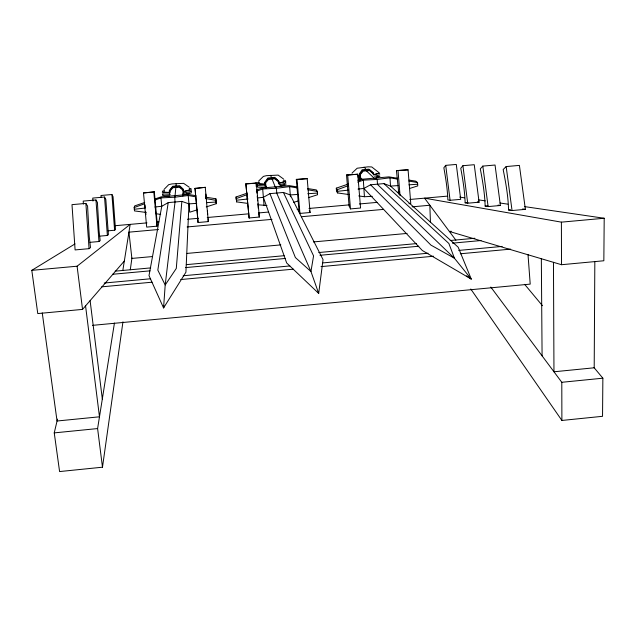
<?xml version="1.0" encoding="UTF-8"?>
<svg xmlns="http://www.w3.org/2000/svg" width="636" height="636" viewBox="0 0 636 636"><rect width="100%" height="100%" fill="white"/><g stroke="black" fill="none" stroke-linecap="round" stroke-linejoin="round"><path stroke-width="0.95" d="M594.835 261.428L594.199 367.791L553.964 371.782L553.463 262.326M593.96 367.513L602.864 378.197L602.546 416.31L561.89 420.452L470.775 288.998M524.581 206.605L604.2 218.259L603.842 260.76L561.509 264.711L449.366 231.448L451.298 231.266M191.166 190.14L191.118 191.412L183.089 193.209L182.866 195.983M191.309 191.69L191.261 192.978L183.899 194.727L183.462 189.369L179.583 185.68L172.674 186.284L169.351 190.601L169.47 192.811L162.331 192.35L162.585 191.07L164.438 190.641M189.441 188.812L189.385 189.894L183.597 191.579L190.975 189.846L191.023 188.582L189.234 188.479M154.914 207.018L161.775 206.271L168.222 202.598L181.848 201.397L188.979 203.878L185.919 272.216L163.571 307.935L149.007 275.603L161.775 206.271L160.956 197.899L174.518 197.232L188.192 195.514L195.864 196.842M156.981 226.178L157.219 223.22L154.31 191.778L143.505 192.954L146.685 227.1L156.981 226.178L153.817 192.048L154.31 191.778M181.848 201.397L176.283 268.448L165.193 284.992L163.571 307.935L163.937 306.011M183.311 195.57L182.81 189.822M174.987 196.437L176.228 183.526M174.717 195.665L175.003 202.264L165.193 284.992L157.823 270.133L168.222 202.598M263.376 197.311L286.669 262.962L318.692 293.411L323.04 259.623L290.286 194.934L283.418 192.454L269.942 193.638L263.376 197.311L257.62 197.939M57.502 419.116L54.243 432.885L59.585 471.562L102.483 467.198L122.955 321.824M130.285 269.759L131.946 257.978M170.13 192.756L170.019 190.935M102.483 467.198L97.602 428.561L114.44 323.048M122.851 270.292L130.181 224.373L77.091 266.214L31.8 270.34L37.77 313.572L82.545 309.398L124.338 261.006M164.152 191.023L163.945 192.12L169.518 192.47M162.888 194.179L162.641 195.491L169.772 195.968M194.966 188.455L205.269 187.326L194.966 188.455L198.05 222.513L208.29 221.598L208.099 218.689M146.121 212.448L134.49 210.914L134.148 207.559L134.681 205.905L144.73 202.471M445.717 165.36L443.856 167.761C445.757 178.414 447.466 189.075 447.863 199.927L450.081 200.292L460.703 199.346L456.29 164.438L445.717 165.36L450.081 200.292M462.913 165.702L460.758 168.27C462.865 179.694 464.757 191.126 465.147 202.789L467.698 203.21L479.091 202.192L474.249 164.708L462.913 165.702L467.698 203.21M169.979 191.174L172.881 187.739L179.288 187.183L182.786 190.053M266.079 188.312L265.633 182.81L268.543 179.392L274.887 178.835L278.306 181.705L278.433 183.271M360.676 180.012L360.31 174.534L363.243 171.124L369.524 170.575L372.863 173.437M482.827 166.099L480.299 168.858C482.66 181.173 484.783 193.503 485.141 206.096L488.114 206.589L500.397 205.484L495.039 165.026L482.827 166.099L488.114 206.589M163.993 189.464L168.707 184.647L172.062 183.891L183.621 183.343L189.29 187.262M506.161 166.56L503.156 169.55C505.827 182.906 508.228 196.278 508.546 209.967L512.052 210.548L525.384 209.347L519.405 165.392L506.161 166.56L512.052 210.548M258.51 181.212L263.407 176.395L266.468 175.663L278.171 175.107L283.553 179.026M352.074 173.04L357.162 168.23L368.101 166.815L371.774 166.958L377.951 171.831M89.064 248.668L90.511 247.619L89.231 236.568L87.577 206.064L85.876 203.417L71.995 204.641L75.096 249.924L89.064 248.668L85.876 203.417M90.073 242.324L98.954 241.529L100.178 240.647L99.017 230.463L97.419 202.447L95.964 199.974L83.213 201.095L83.419 204.061M99.454 236.171L107.365 235.463L108.414 234.708L105.814 199.362L104.55 197.049L92.753 198.074L92.967 201.032M108.168 230.812L114.599 230.24L115.506 229.588L113.049 196.699L111.936 194.521L100.973 195.483L101.108 197.414M31.8 270.34L75 243.906M363.879 188.447L370.565 184.782L383.906 183.605L390.504 186.094L458.182 247.213L471.284 279.125L422.336 250.505L363.879 188.447L358.036 189.083M348.417 183.995L336.293 188.153L337.462 189.639L348.544 185.569M357.79 182.174L363.331 180.139L377.172 179.439L389.987 177.802L397.595 179.121M247.412 203.361L236.648 201.89L236.354 198.551L247.253 194.584M256.332 191.285L262.692 188.971L276.398 188.288L289.634 186.61L297.274 187.938M134.148 207.559L144.316 203.894M154.484 200.237L160.956 197.899M236.648 201.89L236.028 196.985L247.301 193.121M256.69 189.91L262.326 187.986L289.118 185.633L296.893 186.857M357.742 180.799L362.409 179.201L388.914 176.88L397.532 178.255M154.771 199.044L161.162 196.858L188.248 194.481L195.864 195.657M197.081 209.864L189.759 212.217L188.192 195.514M206.231 206.923L216.304 203.687L215.85 198.758L205.38 197.136M293.689 202.367L298.276 200.897M308.388 197.677L317.571 194.743L317.324 191.412L316.323 189.91L307.578 188.534M397.468 192.326L399.313 191.738M409.457 188.526L417.757 185.895L417.566 182.58L415.729 181.157L409.028 180.083M376.345 176.999L378.245 176.498M376.425 177.372L379.899 176.45M374.588 176.275L379.803 174.892M378.046 173.389L373.292 174.638L373.117 172.793L368.92 169.176L362.154 169.764L359.292 174.002L359.769 176.156L357.957 176.077M350.547 174.638L352.304 174.185M280.063 185.807L284.435 184.718M280.301 186.117L286.057 184.671M284.197 181.594L279.093 183.216L285.81 181.554L285.19 180.354L283.274 180.258M259.583 182.198L257.039 182.81L257.461 184.035L265.101 184.44L264.807 182.262L267.891 177.985L274.728 177.388L278.814 181.332M185.839 193.932L189.679 193.018M248.016 198.973L236.497 200.221L236.171 198.639M348.297 190.14L337.581 191.301L336.404 189.806M134.323 209.236L145.111 208.075M54.243 432.885L97.602 428.561M490.809 287.051L561.795 382.292L602.864 378.197M92.474 325.354L530.209 284.117L528.007 254.495M115.148 271.159L150.724 267.899M186.308 264.648L284.149 255.704M318.739 252.54L416.58 243.596M450.177 240.519L474.885 238.262M112.5 274.283L150.048 270.849M185.617 267.589L285.405 258.447M319.98 255.282L418.782 246.235M452.379 243.159L481.031 240.535M104.209 283.036L150.621 278.767M183.208 275.762L289.849 265.951M322.436 262.954L428.092 253.231M458.707 250.417L502.154 246.418M101.673 286.844L152.06 282.201M180.711 279.554L293.339 269.171M321.005 266.619L433.633 256.236M460.313 253.78L510.7 249.129M485.141 206.096L487.947 205.841M508.546 209.967L510.43 209.8M152.592 256.546L131.883 258.423L128.933 232.164L158.531 229.517M187.119 253.406L280.834 244.892M313.381 241.934L407.096 233.428M455.909 240.225L424.562 198.162L561.397 222.147L604.2 218.259M114.623 225.756L146.972 222.878M156.854 221.996L158.825 221.821M187.477 219.269L198.345 218.307M207.233 217.512L248.724 213.823M258.598 212.941L268.479 212.058M297.123 209.506L299.103 209.331M308.977 208.457L349.482 204.848M359.364 203.973L377.14 202.383M409.743 199.481L446.973 196.166M249.137 217.957L259.321 217.043L256.348 183.089L245.846 183.78L249.137 217.957L245.846 183.78M299.954 213.418L310.082 212.519L307.196 178.644L296.312 179.368L298.992 210.595L299.954 213.418L297.052 179.527L296.312 179.368M350.492 208.91L360.564 208.012L357.774 174.224L346.517 174.98L349.1 206.128L350.492 208.91L347.677 175.107L346.517 174.98M408.948 203.695L410.769 203.528L408.073 169.82L396.443 170.615L398.867 194.131M187.143 226.957L271.985 219.364M301.583 216.717L383.468 209.395M412.08 206.835L429.841 205.253L430.461 222.6M465.147 202.789L467.969 202.534M143.505 192.954L153.817 192.048M246.148 183.979L256.348 183.089M297.052 179.527L307.196 178.644M347.677 175.107L357.774 174.224M396.443 170.615L408.073 169.82M162.49 193.924L170.281 194.33M398.263 185.569L390.504 186.094L389.987 177.802M408.932 184.838L417.661 184.233M290.286 194.934L298.046 194.409M307.745 193.742L317.451 193.082M188.979 203.878L196.739 203.345M206.446 202.677L216.153 202.017M358.704 195.92L364.428 196.731L372.322 196.349M258.184 204.824L266.985 205.492M357.647 175.767L359.467 175.846M358.068 177.635L360.525 177.659L362.464 179.638M358.171 179.201L359.976 179.28L359.65 174.351L362.941 170.52L369.747 169.923L373.499 173.143L373.618 174.94L379.7 173.342L378.42 172.205M264.974 184.122L259.003 183.804L258.637 182.771M155.812 213.728L160.662 214.364M336.293 188.153L336.524 191.452L337.692 192.97L349.156 194.576M459.709 197.12L464.63 197.836M478.391 199.847L485.268 200.857M500.015 203.011L507.878 204.164M477.318 201.914L479.091 202.192M498.075 205.126L500.397 205.484M522.641 208.926L525.384 209.347M409.004 181.093L417.566 182.58M307.776 189.759L317.324 191.412M205.452 198.512L216.001 200.348M466.617 275.841L471.284 279.125L454.462 258.256L377.49 184.432L377.172 179.439L375.669 178.04M183.43 189.759L179.495 186.523L172.555 187.127L169.295 190.999L169.621 194.385M383.906 183.605L448.873 243.477L454.462 258.256L430.946 245.122L370.565 184.782M364.023 167.173L365.334 168.397L366.384 170.853L374.334 178.334M359.976 179.28L359.674 178.97L359.777 180.537M524.636 284.34L542.444 305.701M285.31 181.904L285.938 183.112L279.212 184.79L278.95 181.411L275.102 178.183L268.233 178.78L264.95 182.627L265.355 187.58L257.723 187.159L257.294 185.911M283.418 192.454L313.572 255.871L310.948 271.516L318.692 293.411M270.594 175.305L275.491 187.612M275.73 186.809L276.398 188.288L276.795 193.304L310.948 271.516L295.382 257.54L269.942 193.638M266.579 187.723L265.888 185.958L257.588 185.593L257.167 184.361M309.295 210.405L310.082 212.519M259.321 217.043L258.55 212.448M236.028 196.985L236.354 198.551M42.254 312.92L57.049 421.008L99.478 416.803L85.566 305.9M77.091 266.214L82.545 309.398M256.658 190.506L256.976 193.098M90.113 300.637L102.324 399.003M197.462 214.435L195.713 194.982M207.392 211.112L207.71 214.34M145.024 204.903L145.294 207.813M145.652 211.693L145.922 214.602M195.101 188.216L195.538 193.05M197.629 216.113L198.05 222.513M215.85 198.758L216.304 203.687M205.269 187.326L208.29 221.598M257.23 195.991L257.652 200.817M257.906 203.711L258.24 208.226M255.958 182.898L256.3 186.746M262.692 188.971L264.059 205.627M205.881 194.083L206.175 197.573M398.033 170.702L400.052 195.753M289.634 186.61L290.429 196.786M111.936 194.521L114.599 230.24M104.55 197.049L107.365 235.463M95.964 199.974L98.954 241.529M337.462 189.639L337.692 192.97M363.331 180.139L364.428 196.731M541.339 258.725L542.087 355.842M561.397 222.147L561.509 264.711M561.795 382.292L561.89 420.452"/></g></svg>
